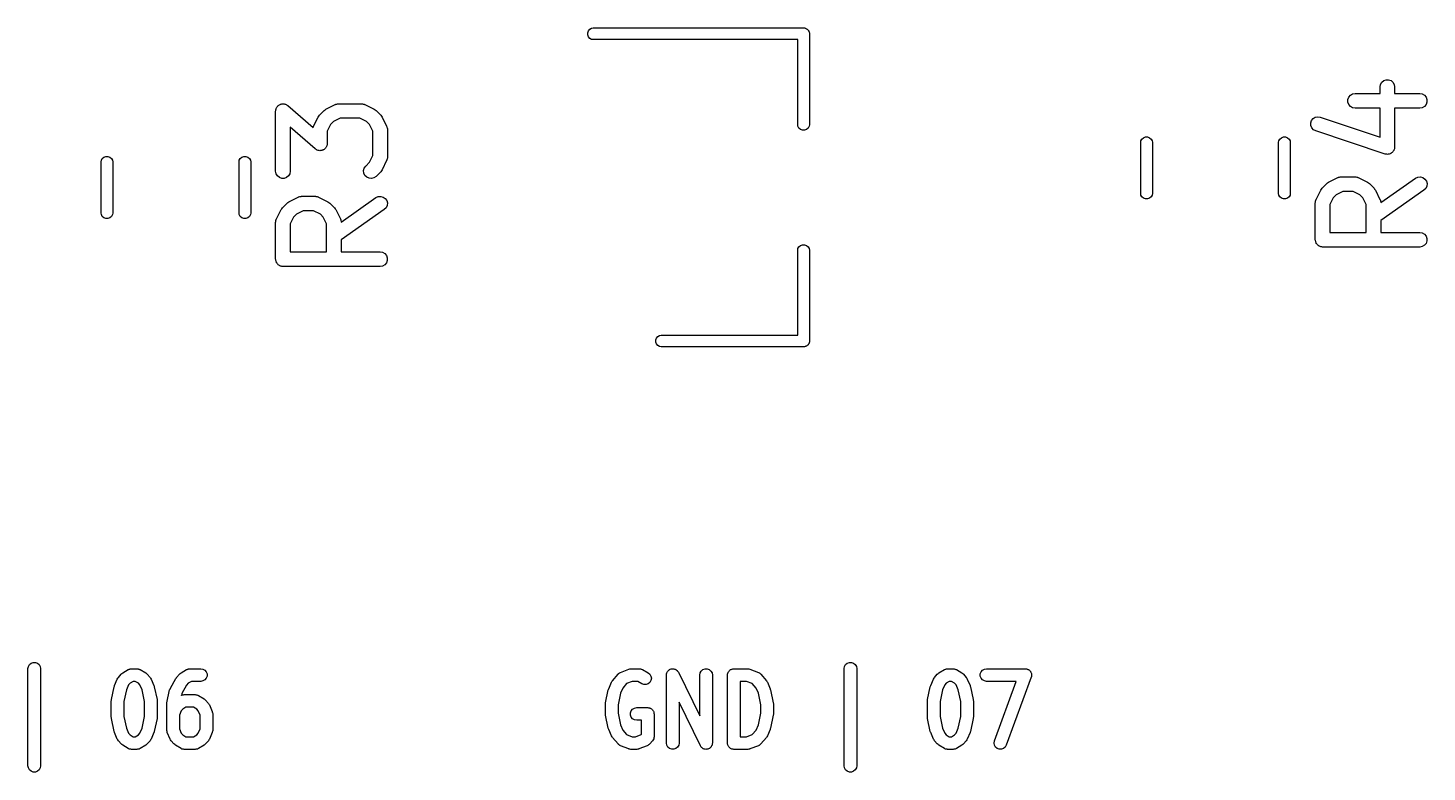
# Model space of a CAD drawing. Extents: x 100.8 to 195, y -113.5 to -35.1.
# Drawn here: x 162.68 to 177.08, y -80.51 to -72.86 of the extents above; entities that cross this region are included whole.
import ezdxf

# ---------------------------------------------------------------- set-up
doc = ezdxf.new("R2010")
doc.units = 0
doc.header["$MEASUREMENT"] = 0
doc.layers.add('BLACK', color=7, linetype='CONTINUOUS')

msp = doc.modelspace()

# ---------------------------------------------------------------- linework, layer by layer
at = {"layer": 'BLACK', "linetype": 'CONTINUOUS'}
for p, q in [((168.44, -72.9094), (168.447, -72.8895)), ((168.44, -72.9306), (168.44, -72.9094)), ((168.447, -72.9505), (168.44, -72.9306)), ((168.447, -72.8895), (168.461, -72.8733)), ((168.461, -72.9667), (168.447, -72.9505)), ((168.461, -72.8733), (168.479, -72.8627)), ((168.479, -72.9773), (168.461, -72.9667)), ((168.479, -72.8627), (168.495, -72.86)), ((168.495, -72.98), (168.479, -72.9773)), ((168.495, -72.86), (170.665, -72.86)), ((170.6, -72.98), (168.495, -72.98)), ((170.6, -73.8552), (170.6, -72.98)), ((170.665, -72.86), (170.671, -72.86)), ((170.665, -72.86), (170.665, -72.86)), ((170.671, -72.86), (170.676, -72.8618)), ((170.676, -72.8618), (170.681, -72.8627)), ((170.681, -72.8627), (170.685, -72.8654)), ((170.685, -72.8654), (170.69, -72.8672)), ((170.69, -72.8672), (170.695, -72.8707)), ((170.695, -72.8707), (170.699, -72.8733)), ((170.699, -72.8733), (170.703, -72.8774)), ((170.703, -72.8774), (170.707, -72.8808)), ((170.707, -72.8808), (170.709, -72.8855)), ((170.709, -72.8855), (170.713, -72.8895)), ((170.713, -72.8895), (170.715, -72.8945)), ((170.715, -72.8945), (170.717, -72.8992)), ((170.717, -72.8992), (170.718, -72.9044)), ((170.718, -72.9044), (170.72, -72.9094)), ((170.72, -72.9094), (170.72, -72.9147)), ((170.72, -72.9147), (170.72, -72.9148)), ((170.72, -72.9148), (170.72, -73.8552)), ((176.599, -73.441), (176.612, -73.4185)), ((176.612, -73.4185), (176.632, -73.4017)), ((176.632, -73.4017), (176.656, -73.3928)), ((176.656, -73.3928), (176.682, -73.3928)), ((176.682, -73.3928), (176.707, -73.4017)), ((176.707, -73.4017), (176.726, -73.4185)), ((176.726, -73.4185), (176.74, -73.441)), ((176.262, -73.5965), (176.271, -73.572)), ((176.271, -73.572), (176.288, -73.5521)), ((176.288, -73.5521), (176.31, -73.539)), ((176.31, -73.539), (176.336, -73.5345)), ((176.336, -73.5345), (176.594, -73.5345)), ((176.594, -73.4667), (176.599, -73.441)), ((176.594, -73.5345), (176.594, -73.4667)), ((176.74, -73.441), (176.744, -73.4667)), ((176.744, -73.4667), (176.744, -73.5345)), ((176.744, -73.5345), (177.002, -73.5345)), ((177.002, -73.5345), (177.028, -73.539)), ((177.028, -73.539), (177.051, -73.5521)), ((177.051, -73.5521), (177.067, -73.572)), ((177.067, -73.572), (177.076, -73.5965)), ((165.227, -73.7143), (165.229, -73.7071)), ((165.227, -74.3333), (165.227, -73.7143)), ((165.229, -73.6997), (165.231, -73.6943)), ((165.229, -73.7071), (165.229, -73.6997)), ((165.231, -73.6943), (165.232, -73.6886)), ((165.232, -73.6886), (165.236, -73.6823)), ((165.236, -73.6823), (165.238, -73.6754)), ((165.238, -73.6754), (165.242, -73.6711)), ((165.242, -73.6711), (165.245, -73.6661)), ((165.245, -73.6661), (165.251, -73.6614)), ((165.251, -73.6614), (165.255, -73.6558)), ((165.255, -73.6558), (165.26, -73.6531)), ((165.26, -73.6531), (165.265, -73.6493)), ((165.265, -73.6493), (165.272, -73.6468)), ((165.272, -73.6468), (165.278, -73.6433)), ((165.278, -73.6433), (165.284, -73.6424)), ((165.284, -73.6424), (165.289, -73.6404)), ((165.289, -73.6404), (165.297, -73.6404)), ((165.297, -73.6404), (165.304, -73.6393)), ((165.304, -73.6393), (165.31, -73.6404)), ((165.31, -73.6404), (165.315, -73.6404)), ((165.315, -73.6404), (165.322, -73.6429)), ((165.322, -73.6429), (165.329, -73.6444)), ((165.329, -73.6444), (165.334, -73.6474)), ((165.334, -73.6474), (165.34, -73.6493)), ((165.34, -73.6493), (165.345, -73.654)), ((165.345, -73.654), (165.352, -73.6578)), ((165.352, -73.6578), (165.612, -73.8853)), ((165.678, -73.7565), (165.726, -73.7089)), ((165.726, -73.7089), (165.735, -73.702)), ((165.735, -73.702), (165.745, -73.6948)), ((165.745, -73.6948), (165.84, -73.6472)), ((165.84, -73.6472), (165.844, -73.646)), ((165.844, -73.646), (165.848, -73.6438)), ((165.848, -73.6438), (165.857, -73.6423)), ((165.857, -73.6423), (165.865, -73.6398)), ((165.865, -73.6398), (165.87, -73.64)), ((165.87, -73.64), (165.874, -73.6393)), ((165.874, -73.6393), (166.112, -73.6393)), ((166.112, -73.6393), (166.116, -73.64)), ((166.116, -73.64), (166.12, -73.6398)), ((166.12, -73.6398), (166.129, -73.6423)), ((166.129, -73.6423), (166.138, -73.6438)), ((166.138, -73.6438), (166.141, -73.646)), ((166.141, -73.646), (166.145, -73.6472)), ((166.145, -73.6472), (166.241, -73.6948)), ((166.241, -73.6948), (166.25, -73.702)), ((166.25, -73.702), (166.26, -73.7089)), ((166.26, -73.7089), (166.308, -73.7565)), ((176.262, -73.6225), (176.262, -73.5965)), ((176.271, -73.647), (176.262, -73.6225)), ((176.288, -73.667), (176.271, -73.647)), ((176.31, -73.68), (176.288, -73.667)), ((176.336, -73.6845), (176.31, -73.68)), ((176.594, -73.6845), (176.336, -73.6845)), ((176.594, -73.9817), (176.594, -73.6845)), ((177.002, -73.6845), (176.744, -73.6845)), ((176.744, -73.6845), (176.744, -74.0857)), ((177.028, -73.68), (177.002, -73.6845)), ((177.051, -73.667), (177.028, -73.68)), ((177.067, -73.647), (177.051, -73.667)), ((177.076, -73.6225), (177.067, -73.647)), ((177.076, -73.5965), (177.076, -73.6225)), ((165.616, -73.8712), (165.664, -73.776)), ((165.664, -73.776), (165.671, -73.7663)), ((165.671, -73.7663), (165.678, -73.7565)), ((165.793, -73.8539), (165.758, -73.9225)), ((165.823, -73.8235), (165.793, -73.8539)), ((165.892, -73.7893), (165.823, -73.8235)), ((166.094, -73.7893), (165.892, -73.7893)), ((166.163, -73.8235), (166.094, -73.7893)), ((166.193, -73.8539), (166.163, -73.8235)), ((166.227, -73.9225), (166.193, -73.8539)), ((166.308, -73.7565), (166.315, -73.7663)), ((166.315, -73.7663), (166.322, -73.776)), ((166.322, -73.776), (166.369, -73.8712)), ((170.603, -73.8708), (170.6, -73.8552)), ((170.72, -73.8552), (170.717, -73.8708)), ((175.881, -73.8366), (175.889, -73.8119)), ((175.881, -73.8627), (175.881, -73.8366)), ((175.891, -73.8869), (175.881, -73.8627)), ((175.889, -73.8119), (175.905, -73.7915)), ((175.905, -73.7915), (175.927, -73.7779)), ((175.927, -73.7779), (175.953, -73.7726)), ((175.953, -73.7726), (175.978, -73.7765)), ((175.978, -73.7765), (176.594, -73.9817)), ((165.634, -74.1041), (165.377, -73.8796)), ((165.377, -73.8796), (165.377, -74.3333)), ((165.612, -73.8853), (165.613, -73.8791)), ((165.613, -73.8791), (165.615, -73.8754)), ((165.615, -73.8754), (165.616, -73.8712)), ((165.758, -73.9225), (165.758, -74.0476)), ((166.227, -74.1728), (166.227, -73.9225)), ((166.369, -73.8712), (166.371, -73.8754)), ((166.371, -73.8754), (166.373, -73.8791)), ((166.373, -73.8791), (166.374, -73.8878)), ((166.374, -73.8878), (166.377, -73.8962)), ((166.377, -73.8962), (166.377, -73.9005)), ((166.377, -73.9005), (166.377, -73.9048)), ((166.377, -73.9048), (166.377, -74.1905)), ((170.613, -73.8892), (170.603, -73.8708)), ((170.63, -73.9028), (170.613, -73.8892)), ((170.649, -73.91), (170.63, -73.9028)), ((170.671, -73.91), (170.649, -73.91)), ((170.69, -73.9028), (170.671, -73.91)), ((170.707, -73.8892), (170.69, -73.9028)), ((170.717, -73.8708), (170.707, -73.8892)), ((174.133, -74.0206), (174.143, -74.0023)), ((174.143, -74.0023), (174.16, -73.9887)), ((174.16, -73.9887), (174.179, -73.9814)), ((174.179, -73.9814), (174.201, -73.9814)), ((174.201, -73.9814), (174.22, -73.9887)), ((174.22, -73.9887), (174.237, -74.0023)), ((174.237, -74.0023), (174.247, -74.0206)), ((175.553, -74.0206), (175.563, -74.0023)), ((175.563, -74.0023), (175.58, -73.9887)), ((175.58, -73.9887), (175.599, -73.9814)), ((175.599, -73.9814), (175.621, -73.9814)), ((175.621, -73.9814), (175.64, -73.9887)), ((175.64, -73.9887), (175.657, -74.0023)), ((175.657, -74.0023), (175.667, -74.0206)), ((175.908, -73.9064), (175.891, -73.8869)), ((175.931, -73.9188), (175.908, -73.9064)), ((176.645, -74.1569), (175.931, -73.9188)), ((165.64, -74.1079), (165.634, -74.1041)), ((165.646, -74.1126), (165.64, -74.1079)), ((165.651, -74.1146), (165.646, -74.1126)), ((165.656, -74.1175), (165.651, -74.1146)), ((165.663, -74.119), (165.656, -74.1175)), ((165.67, -74.1215), (165.663, -74.119)), ((165.676, -74.1215), (165.67, -74.1215)), ((165.682, -74.1226), (165.676, -74.1215)), ((165.689, -74.1215), (165.682, -74.1226)), ((165.696, -74.1215), (165.689, -74.1215)), ((165.702, -74.1195), (165.696, -74.1215)), ((165.708, -74.1186), (165.702, -74.1195)), ((165.714, -74.1151), (165.708, -74.1186)), ((165.721, -74.1126), (165.714, -74.1151)), ((165.725, -74.1088), (165.721, -74.1126)), ((165.73, -74.1061), (165.725, -74.1088)), ((165.735, -74.1005), (165.73, -74.1061)), ((165.741, -74.0958), (165.735, -74.1005)), ((165.744, -74.0908), (165.741, -74.0958)), ((165.747, -74.0865), (165.744, -74.0908)), ((165.75, -74.0796), (165.747, -74.0865)), ((165.754, -74.0733), (165.75, -74.0796)), ((165.755, -74.0676), (165.754, -74.0733)), ((165.757, -74.0622), (165.755, -74.0676)), ((165.758, -74.0476), (165.757, -74.0548)), ((165.757, -74.0548), (165.757, -74.0622)), ((174.13, -74.0362), (174.133, -74.0206)), ((174.13, -74.5638), (174.13, -74.0362)), ((174.247, -74.0206), (174.25, -74.0362)), ((174.25, -74.0362), (174.25, -74.5638)), ((175.55, -74.0362), (175.553, -74.0206)), ((175.55, -74.5638), (175.55, -74.0362)), ((175.667, -74.0206), (175.67, -74.0362)), ((175.67, -74.0362), (175.67, -74.5638)), ((176.701, -74.1526), (176.697, -74.1555)), ((176.707, -74.1507), (176.701, -74.1526)), ((176.712, -74.1458), (176.707, -74.1507)), ((176.719, -74.1418), (176.712, -74.1458)), ((176.722, -74.1375), (176.719, -74.1418)), ((176.726, -74.1339), (176.722, -74.1375)), ((176.73, -74.1274), (176.726, -74.1339)), ((176.735, -74.1214), (176.73, -74.1274)), ((176.737, -74.1162), (176.735, -74.1214)), ((176.74, -74.1114), (176.737, -74.1162)), ((176.741, -74.1039), (176.74, -74.1114)), ((176.743, -74.0967), (176.741, -74.1039)), ((176.744, -74.0857), (176.743, -74.0912)), ((176.743, -74.0912), (176.743, -74.0967)), ((163.43, -74.2362), (163.433, -74.2206)), ((163.43, -74.7638), (163.43, -74.2362)), ((163.433, -74.2206), (163.443, -74.2023)), ((163.443, -74.2023), (163.46, -74.1887)), ((163.46, -74.1887), (163.479, -74.1814)), ((163.479, -74.1814), (163.501, -74.1814)), ((163.501, -74.1814), (163.52, -74.1887)), ((163.52, -74.1887), (163.537, -74.2023)), ((163.537, -74.2023), (163.547, -74.2206)), ((163.547, -74.2206), (163.55, -74.2362)), ((163.55, -74.2362), (163.55, -74.7638)), ((164.85, -74.2362), (164.853, -74.2206)), ((164.85, -74.7638), (164.85, -74.2362)), ((164.853, -74.2206), (164.863, -74.2023)), ((164.863, -74.2023), (164.88, -74.1887)), ((164.88, -74.1887), (164.899, -74.1814)), ((164.899, -74.1814), (164.921, -74.1814)), ((164.921, -74.1814), (164.94, -74.1887)), ((164.94, -74.1887), (164.957, -74.2023)), ((164.957, -74.2023), (164.967, -74.2206)), ((164.967, -74.2206), (164.97, -74.2362)), ((164.97, -74.2362), (164.97, -74.7638)), ((166.139, -74.3016), (166.154, -74.2803)), ((166.154, -74.2803), (166.193, -74.2413)), ((166.193, -74.2413), (166.227, -74.1728)), ((166.369, -74.224), (166.322, -74.3193)), ((166.371, -74.2199), (166.369, -74.224)), ((166.373, -74.2161), (166.371, -74.2199)), ((166.374, -74.2075), (166.373, -74.2161)), ((166.377, -74.1991), (166.374, -74.2075)), ((166.377, -74.1905), (166.377, -74.1947)), ((166.377, -74.1947), (166.377, -74.1991)), ((176.651, -74.1577), (176.645, -74.1569)), ((176.656, -74.1596), (176.651, -74.1577)), ((176.664, -74.1596), (176.656, -74.1596)), ((176.671, -74.1607), (176.664, -74.1596)), ((176.677, -74.1596), (176.671, -74.1607)), ((176.682, -74.1596), (176.677, -74.1596)), ((176.689, -74.157), (176.682, -74.1596)), ((176.697, -74.1555), (176.689, -74.157)), ((165.232, -74.359), (165.227, -74.3333)), ((165.245, -74.3815), (165.232, -74.359)), ((165.265, -74.3983), (165.245, -74.3815)), ((165.289, -74.4072), (165.265, -74.3983)), ((165.315, -74.4072), (165.289, -74.4072)), ((165.34, -74.3983), (165.315, -74.4072)), ((165.36, -74.3815), (165.34, -74.3983)), ((165.373, -74.359), (165.36, -74.3815)), ((165.377, -74.3333), (165.373, -74.359)), ((166.132, -74.3268), (166.139, -74.3016)), ((166.135, -74.3527), (166.132, -74.3268)), ((166.146, -74.3764), (166.135, -74.3527)), ((166.164, -74.3948), (166.146, -74.3764)), ((166.188, -74.4058), (166.164, -74.3948)), ((166.214, -74.408), (166.188, -74.4058)), ((166.239, -74.4013), (166.214, -74.408)), ((166.26, -74.3864), (166.239, -74.4013)), ((166.308, -74.3387), (166.26, -74.3864)), ((166.315, -74.3289), (166.308, -74.3387)), ((166.322, -74.3193), (166.315, -74.3289)), ((176.064, -74.4472), (176.159, -74.3996)), ((176.159, -74.3996), (176.163, -74.3984)), ((176.163, -74.3984), (176.167, -74.3962)), ((176.167, -74.3962), (176.176, -74.3947)), ((176.176, -74.3947), (176.184, -74.3922)), ((176.184, -74.3922), (176.189, -74.3924)), ((176.189, -74.3924), (176.193, -74.3917)), ((176.193, -74.3917), (176.336, -74.3917)), ((176.336, -74.3917), (176.34, -74.3924)), ((176.34, -74.3924), (176.344, -74.3922)), ((176.344, -74.3922), (176.353, -74.3947)), ((176.353, -74.3947), (176.361, -74.3962)), ((176.361, -74.3962), (176.365, -74.3984)), ((176.365, -74.3984), (176.369, -74.3996)), ((176.369, -74.3996), (176.464, -74.4472)), ((176.601, -74.6561), (176.959, -74.4052)), ((176.959, -74.4052), (176.983, -74.3942)), ((176.983, -74.3942), (177.009, -74.392)), ((177.009, -74.392), (177.034, -74.3987)), ((177.034, -74.3987), (177.055, -74.4136)), ((177.055, -74.4136), (177.07, -74.435)), ((177.07, -74.435), (177.077, -74.4601)), ((174.133, -74.5794), (174.13, -74.5638)), ((174.143, -74.5977), (174.133, -74.5794)), ((174.247, -74.5794), (174.237, -74.5977)), ((174.25, -74.5638), (174.247, -74.5794)), ((175.553, -74.5794), (175.55, -74.5638)), ((175.563, -74.5977), (175.553, -74.5794)), ((175.667, -74.5794), (175.657, -74.5977)), ((175.67, -74.5638), (175.667, -74.5794)), ((175.935, -74.6236), (175.983, -74.5284)), ((175.983, -74.5284), (175.99, -74.5187)), ((175.99, -74.5187), (175.997, -74.5089)), ((175.997, -74.5089), (176.045, -74.4613)), ((176.045, -74.4613), (176.054, -74.4544)), ((176.054, -74.4544), (176.064, -74.4472)), ((176.142, -74.5759), (176.112, -74.6063)), ((176.211, -74.5417), (176.142, -74.5759)), ((176.318, -74.5417), (176.211, -74.5417)), ((176.387, -74.5759), (176.318, -74.5417)), ((176.417, -74.6063), (176.387, -74.5759)), ((176.464, -74.4472), (176.474, -74.4544)), ((176.474, -74.4544), (176.484, -74.4613)), ((176.484, -74.4613), (176.532, -74.5089)), ((176.532, -74.5089), (176.538, -74.5187)), ((176.538, -74.5187), (176.546, -74.5284)), ((176.546, -74.5284), (176.593, -74.6236)), ((177.045, -74.5281), (176.601, -74.839)), ((177.064, -74.5097), (177.045, -74.5281)), ((177.075, -74.4861), (177.064, -74.5097)), ((177.077, -74.4601), (177.075, -74.4861)), ((165.235, -74.8236), (165.283, -74.7284)), ((165.283, -74.7284), (165.29, -74.7187)), ((165.29, -74.7187), (165.297, -74.7089)), ((165.297, -74.7089), (165.345, -74.6613)), ((165.345, -74.6613), (165.354, -74.6544)), ((165.354, -74.6544), (165.364, -74.6472)), ((165.364, -74.6472), (165.459, -74.5996)), ((165.459, -74.5996), (165.463, -74.5984)), ((165.463, -74.5984), (165.467, -74.5962)), ((165.467, -74.5962), (165.476, -74.5947)), ((165.476, -74.5947), (165.484, -74.5922)), ((165.484, -74.5922), (165.489, -74.5924)), ((165.489, -74.5924), (165.493, -74.5917)), ((165.493, -74.5917), (165.636, -74.5917)), ((165.636, -74.5917), (165.64, -74.5924)), ((165.64, -74.5924), (165.644, -74.5922)), ((165.644, -74.5922), (165.653, -74.5947)), ((165.653, -74.5947), (165.661, -74.5962)), ((165.661, -74.5962), (165.665, -74.5984)), ((165.665, -74.5984), (165.669, -74.5996)), ((165.669, -74.5996), (165.764, -74.6472)), ((165.764, -74.6472), (165.774, -74.6544)), ((165.774, -74.6544), (165.784, -74.6613)), ((165.784, -74.6613), (165.832, -74.7089)), ((165.832, -74.7089), (165.838, -74.7187)), ((165.838, -74.7187), (165.846, -74.7284)), ((165.846, -74.7284), (165.893, -74.8236)), ((165.901, -74.8561), (166.259, -74.6052)), ((166.345, -74.7281), (165.901, -75.039)), ((166.259, -74.6052), (166.283, -74.5942)), ((166.283, -74.5942), (166.309, -74.592)), ((166.309, -74.592), (166.334, -74.5987)), ((166.334, -74.5987), (166.355, -74.6136)), ((166.364, -74.7097), (166.345, -74.7281)), ((166.355, -74.6136), (166.37, -74.635)), ((166.375, -74.6861), (166.364, -74.7097)), ((166.37, -74.635), (166.377, -74.6601)), ((166.377, -74.6601), (166.375, -74.6861)), ((174.16, -74.6113), (174.143, -74.5977)), ((174.179, -74.6186), (174.16, -74.6113)), ((174.201, -74.6186), (174.179, -74.6186)), ((174.22, -74.6113), (174.201, -74.6186)), ((174.237, -74.5977), (174.22, -74.6113)), ((175.58, -74.6113), (175.563, -74.5977)), ((175.599, -74.6186), (175.58, -74.6113)), ((175.621, -74.6186), (175.599, -74.6186)), ((175.64, -74.6113), (175.621, -74.6186)), ((175.657, -74.5977), (175.64, -74.6113)), ((175.927, -74.6571), (175.928, -74.6529)), ((175.927, -75.0381), (175.927, -74.6571)), ((175.928, -74.6486), (175.93, -74.6401)), ((175.928, -74.6529), (175.928, -74.6486)), ((175.93, -74.6401), (175.932, -74.6315)), ((175.932, -74.6315), (175.934, -74.6277)), ((175.934, -74.6277), (175.935, -74.6236)), ((176.112, -74.6063), (176.077, -74.6748)), ((176.077, -74.6748), (176.077, -74.9631)), ((176.451, -74.6748), (176.417, -74.6063)), ((176.451, -74.9631), (176.451, -74.6748)), ((176.593, -74.6236), (176.595, -74.6277)), ((176.595, -74.6277), (176.597, -74.6315)), ((176.597, -74.6315), (176.598, -74.6401)), ((176.598, -74.6401), (176.601, -74.6486)), ((176.601, -74.6486), (176.6, -74.6529)), ((176.6, -74.6529), (176.601, -74.6561)), ((163.433, -74.7794), (163.43, -74.7638)), ((163.443, -74.7977), (163.433, -74.7794)), ((163.46, -74.8113), (163.443, -74.7977)), ((163.479, -74.8186), (163.46, -74.8113)), ((163.501, -74.8186), (163.479, -74.8186)), ((163.52, -74.8113), (163.501, -74.8186)), ((163.537, -74.7977), (163.52, -74.8113)), ((163.547, -74.7794), (163.537, -74.7977)), ((163.55, -74.7638), (163.547, -74.7794)), ((164.853, -74.7794), (164.85, -74.7638)), ((164.863, -74.7977), (164.853, -74.7794)), ((164.88, -74.8113), (164.863, -74.7977)), ((164.899, -74.8186), (164.88, -74.8113)), ((164.921, -74.8186), (164.899, -74.8186)), ((164.94, -74.8113), (164.921, -74.8186)), ((164.957, -74.7977), (164.94, -74.8113)), ((164.967, -74.7794), (164.957, -74.7977)), ((164.97, -74.7638), (164.967, -74.7794)), ((165.227, -74.8571), (165.228, -74.8529)), ((165.227, -75.2381), (165.227, -74.8571)), ((165.228, -74.8486), (165.23, -74.8401)), ((165.228, -74.8529), (165.228, -74.8486)), ((165.23, -74.8401), (165.232, -74.8315)), ((165.232, -74.8315), (165.234, -74.8277)), ((165.234, -74.8277), (165.235, -74.8236)), ((165.412, -74.8063), (165.377, -74.8748)), ((165.377, -74.8748), (165.377, -75.1631)), ((165.442, -74.7759), (165.412, -74.8063)), ((165.511, -74.7417), (165.442, -74.7759)), ((165.618, -74.7417), (165.511, -74.7417)), ((165.687, -74.7759), (165.618, -74.7417)), ((165.717, -74.8063), (165.687, -74.7759)), ((165.751, -74.8748), (165.717, -74.8063)), ((165.751, -75.1631), (165.751, -74.8748)), ((165.893, -74.8236), (165.895, -74.8277)), ((165.895, -74.8277), (165.897, -74.8315)), ((165.897, -74.8315), (165.898, -74.8401)), ((165.898, -74.8401), (165.901, -74.8486)), ((165.901, -74.8486), (165.9, -74.8529)), ((165.9, -74.8529), (165.901, -74.8561)), ((176.601, -74.839), (176.601, -74.9631)), ((176.077, -74.9631), (176.451, -74.9631)), ((176.601, -74.9631), (177.002, -74.9631)), ((177.002, -74.9631), (177.028, -74.9676)), ((177.028, -74.9676), (177.051, -74.9806)), ((177.051, -74.9806), (177.067, -75.0006)), ((177.067, -75.0006), (177.076, -75.0251)), ((165.901, -75.039), (165.901, -75.1631)), ((170.6, -75.1448), (170.603, -75.1292)), ((170.6, -76.02), (170.6, -75.1448)), ((170.603, -75.1292), (170.613, -75.1108)), ((170.613, -75.1108), (170.63, -75.0972)), ((170.63, -75.0972), (170.649, -75.09)), ((170.649, -75.09), (170.671, -75.09)), ((170.671, -75.09), (170.69, -75.0972)), ((170.69, -75.0972), (170.707, -75.1108)), ((170.707, -75.1108), (170.717, -75.1292)), ((170.717, -75.1292), (170.72, -75.1448)), ((170.72, -75.1448), (170.72, -76.0852)), ((175.929, -75.0446), (175.927, -75.0381)), ((175.929, -75.0511), (175.929, -75.0446)), ((175.931, -75.0573), (175.929, -75.0511)), ((175.932, -75.0637), (175.931, -75.0573)), ((175.935, -75.0694), (175.932, -75.0637)), ((175.937, -75.0756), (175.935, -75.0694)), ((175.942, -75.0806), (175.937, -75.0756)), ((175.945, -75.0863), (175.942, -75.0806)), ((175.95, -75.0905), (175.945, -75.0863)), ((175.954, -75.0955), (175.95, -75.0905)), ((175.96, -75.0988), (175.954, -75.0955)), ((175.965, -75.103), (175.96, -75.0988)), ((175.971, -75.1053), (175.965, -75.103)), ((175.977, -75.1086), (175.971, -75.1053)), ((175.983, -75.1097), (175.977, -75.1086)), ((175.989, -75.112), (175.983, -75.1097)), ((175.996, -75.112), (175.989, -75.112)), ((176.002, -75.1131), (175.996, -75.112)), ((177.002, -75.1131), (176.002, -75.1131)), ((177.028, -75.1086), (177.002, -75.1131)), ((177.051, -75.0955), (177.028, -75.1086)), ((177.067, -75.0756), (177.051, -75.0955)), ((177.076, -75.0511), (177.067, -75.0756)), ((177.076, -75.0251), (177.076, -75.0511)), ((165.229, -75.2446), (165.227, -75.2381)), ((165.229, -75.2511), (165.229, -75.2446)), ((165.231, -75.2573), (165.229, -75.2511)), ((165.232, -75.2637), (165.231, -75.2573)), ((165.235, -75.2694), (165.232, -75.2637)), ((165.237, -75.2756), (165.235, -75.2694)), ((165.242, -75.2806), (165.237, -75.2756)), ((165.245, -75.2863), (165.242, -75.2806)), ((165.25, -75.2905), (165.245, -75.2863)), ((165.254, -75.2955), (165.25, -75.2905)), ((165.26, -75.2988), (165.254, -75.2955)), ((165.265, -75.303), (165.26, -75.2988)), ((165.271, -75.3053), (165.265, -75.303)), ((165.277, -75.3086), (165.271, -75.3053)), ((165.377, -75.1631), (165.751, -75.1631)), ((165.901, -75.1631), (166.302, -75.1631)), ((166.302, -75.1631), (166.328, -75.1676)), ((166.328, -75.1676), (166.351, -75.1806)), ((166.351, -75.2955), (166.328, -75.3086)), ((166.351, -75.1806), (166.367, -75.2006)), ((166.367, -75.2756), (166.351, -75.2955)), ((166.367, -75.2006), (166.376, -75.2251)), ((166.376, -75.2511), (166.367, -75.2756)), ((166.376, -75.2251), (166.376, -75.2511)), ((165.283, -75.3097), (165.277, -75.3086)), ((165.289, -75.312), (165.283, -75.3097)), ((165.296, -75.312), (165.289, -75.312)), ((165.302, -75.3131), (165.296, -75.312)), ((166.302, -75.3131), (165.302, -75.3131)), ((166.328, -75.3086), (166.302, -75.3131)), ((169.161, -76.0333), (169.179, -76.0227)), ((169.179, -76.0227), (169.195, -76.02)), ((169.195, -76.02), (170.6, -76.02)), ((169.14, -76.0694), (169.147, -76.0495)), ((169.14, -76.0906), (169.14, -76.0694)), ((169.147, -76.1105), (169.14, -76.0906)), ((169.147, -76.0495), (169.161, -76.0333)), ((169.161, -76.1267), (169.147, -76.1105)), ((169.179, -76.1373), (169.161, -76.1267)), ((169.195, -76.14), (169.179, -76.1373)), ((170.665, -76.14), (169.195, -76.14)), ((170.671, -76.14), (170.665, -76.14)), ((170.665, -76.14), (170.665, -76.14)), ((170.676, -76.1382), (170.671, -76.14)), ((170.681, -76.1373), (170.676, -76.1382)), ((170.685, -76.1346), (170.681, -76.1373)), ((170.69, -76.1328), (170.685, -76.1346)), ((170.695, -76.1293), (170.69, -76.1328)), ((170.699, -76.1267), (170.695, -76.1293)), ((170.703, -76.1226), (170.699, -76.1267)), ((170.707, -76.1192), (170.703, -76.1226)), ((170.709, -76.1145), (170.707, -76.1192)), ((170.713, -76.1105), (170.709, -76.1145)), ((170.715, -76.1055), (170.713, -76.1105)), ((170.717, -76.1008), (170.715, -76.1055)), ((170.718, -76.0956), (170.717, -76.1008)), ((170.72, -76.0906), (170.718, -76.0956)), ((170.72, -76.0852), (170.72, -76.0853)), ((170.72, -76.0853), (170.72, -76.0906)), ((162.678, -79.45), (162.682, -79.4278)), ((162.678, -80.45), (162.678, -79.45)), ((162.682, -79.4278), (162.693, -79.4082)), ((162.693, -79.4082), (162.71, -79.3937)), ((162.71, -79.3937), (162.732, -79.386)), ((162.732, -79.386), (162.754, -79.386)), ((162.754, -79.386), (162.775, -79.3937)), ((162.775, -79.3937), (162.793, -79.4082)), ((162.793, -79.4082), (162.804, -79.4278)), ((162.804, -79.4278), (162.808, -79.45)), ((162.808, -79.45), (162.808, -80.45)), ((163.653, -79.4939), (163.71, -79.4605)), ((163.71, -79.4605), (163.716, -79.4585)), ((163.716, -79.4585), (163.721, -79.4556)), ((163.721, -79.4556), (163.726, -79.4546)), ((163.726, -79.4546), (163.731, -79.4527)), ((163.731, -79.4527), (163.737, -79.4527)), ((163.737, -79.4527), (163.743, -79.4517)), ((163.743, -79.4517), (163.8, -79.4517)), ((163.8, -79.4517), (163.806, -79.4527)), ((163.806, -79.4527), (163.812, -79.4527)), ((163.812, -79.4527), (163.817, -79.4546)), ((163.817, -79.4546), (163.822, -79.4556)), ((163.822, -79.4556), (163.827, -79.4585)), ((163.827, -79.4585), (163.833, -79.4605)), ((163.833, -79.4605), (163.89, -79.4939)), ((164.253, -79.4939), (164.31, -79.4605)), ((164.31, -79.4605), (164.316, -79.4585)), ((164.316, -79.4585), (164.321, -79.4556)), ((164.321, -79.4556), (164.326, -79.4546)), ((164.326, -79.4546), (164.331, -79.4527)), ((164.331, -79.4527), (164.337, -79.4527)), ((164.337, -79.4527), (164.343, -79.4517)), ((164.343, -79.4517), (164.457, -79.4517)), ((164.457, -79.4517), (164.479, -79.4556)), ((164.479, -79.4556), (164.499, -79.4669)), ((164.499, -79.4669), (164.513, -79.4842)), ((168.776, -79.4894), (168.862, -79.4561)), ((168.862, -79.4561), (168.863, -79.4559)), ((168.863, -79.4556), (168.874, -79.4537)), ((168.863, -79.4559), (168.863, -79.4556)), ((168.874, -79.4537), (168.884, -79.4517)), ((168.884, -79.4517), (168.885, -79.4518)), ((168.885, -79.4518), (168.886, -79.4517)), ((168.886, -79.4517), (168.971, -79.4517)), ((168.971, -79.4517), (168.977, -79.4527)), ((168.977, -79.4527), (168.983, -79.4527)), ((168.983, -79.4527), (168.988, -79.4546)), ((168.988, -79.4546), (168.994, -79.4556)), ((168.994, -79.4556), (168.999, -79.4585)), ((168.999, -79.4585), (169.004, -79.4605)), ((169.004, -79.4605), (169.061, -79.4939)), ((169.257, -79.4876), (169.26, -79.4804)), ((169.26, -79.4804), (169.263, -79.4779)), ((169.263, -79.4779), (169.264, -79.4749)), ((169.264, -79.4749), (169.271, -79.4698)), ((169.271, -79.4698), (169.276, -79.4641)), ((169.276, -79.4641), (169.279, -79.4626)), ((169.279, -79.4626), (169.282, -79.4604)), ((169.282, -79.4604), (169.289, -79.4577)), ((169.289, -79.4577), (169.296, -79.4542)), ((169.296, -79.4542), (169.3, -79.4538)), ((169.3, -79.4538), (169.303, -79.4527)), ((169.303, -79.4527), (169.311, -79.4527)), ((169.311, -79.4527), (169.319, -79.4518)), ((169.319, -79.4518), (169.322, -79.4527)), ((169.322, -79.4527), (169.326, -79.4527)), ((169.326, -79.4527), (169.333, -79.4553)), ((169.333, -79.4553), (169.341, -79.4572)), ((169.341, -79.4572), (169.344, -79.4592)), ((169.344, -79.4592), (169.347, -79.4604)), ((169.347, -79.4604), (169.353, -79.4654)), ((169.353, -79.4654), (169.359, -79.4698)), ((169.359, -79.4698), (169.361, -79.4726)), ((169.361, -79.4726), (169.364, -79.4749)), ((169.364, -79.4749), (169.368, -79.4817)), ((169.368, -79.4817), (169.373, -79.4881)), ((169.596, -79.4944), (169.607, -79.4749)), ((169.607, -79.4749), (169.625, -79.4604)), ((169.625, -79.4604), (169.646, -79.4527)), ((169.646, -79.4527), (169.668, -79.4527)), ((169.668, -79.4527), (169.69, -79.4604)), ((169.69, -79.4604), (169.707, -79.4749)), ((169.707, -79.4749), (169.718, -79.4944)), ((169.887, -79.4842), (169.89, -79.4798)), ((169.89, -79.4798), (169.893, -79.4749)), ((169.893, -79.4749), (169.897, -79.4712)), ((169.897, -79.4712), (169.901, -79.4669)), ((169.901, -79.4669), (169.906, -79.464)), ((169.906, -79.464), (169.91, -79.4604)), ((169.91, -79.4604), (169.916, -79.4584)), ((169.916, -79.4584), (169.921, -79.4556)), ((169.921, -79.4556), (169.926, -79.4546)), ((169.926, -79.4546), (169.932, -79.4527)), ((169.932, -79.4527), (169.937, -79.4527)), ((169.937, -79.4527), (169.943, -79.4517)), ((169.943, -79.4517), (170.086, -79.4517)), ((170.086, -79.4518), (170.087, -79.4517)), ((170.086, -79.4517), (170.086, -79.4518)), ((170.087, -79.4517), (170.098, -79.4537)), ((170.098, -79.4537), (170.108, -79.4556)), ((170.108, -79.4556), (170.109, -79.4559)), ((170.109, -79.4559), (170.109, -79.4561)), ((170.109, -79.4561), (170.195, -79.4894)), ((171.078, -79.45), (171.082, -79.4278)), ((171.078, -80.45), (171.078, -79.45)), ((171.082, -79.4278), (171.093, -79.4082)), ((171.093, -79.4082), (171.11, -79.3937)), ((171.11, -79.3937), (171.132, -79.386)), ((171.132, -79.386), (171.154, -79.386)), ((171.154, -79.386), (171.175, -79.3937)), ((171.175, -79.3937), (171.193, -79.4082)), ((171.193, -79.4082), (171.204, -79.4278)), ((171.204, -79.4278), (171.208, -79.45)), ((171.208, -79.45), (171.208, -80.45)), ((172.053, -79.4939), (172.11, -79.4605)), ((172.11, -79.4605), (172.116, -79.4585)), ((172.116, -79.4585), (172.121, -79.4556)), ((172.121, -79.4556), (172.126, -79.4546)), ((172.126, -79.4546), (172.131, -79.4527)), ((172.131, -79.4527), (172.137, -79.4527)), ((172.137, -79.4527), (172.143, -79.4517)), ((172.143, -79.4517), (172.2, -79.4517)), ((172.2, -79.4517), (172.206, -79.4527)), ((172.206, -79.4527), (172.212, -79.4527)), ((172.212, -79.4527), (172.217, -79.4546)), ((172.217, -79.4546), (172.222, -79.4556)), ((172.222, -79.4556), (172.227, -79.4585)), ((172.227, -79.4585), (172.233, -79.4605)), ((172.233, -79.4605), (172.29, -79.4939)), ((172.487, -79.4842), (172.501, -79.4669)), ((172.501, -79.4669), (172.521, -79.4556)), ((172.521, -79.4556), (172.543, -79.4517)), ((172.543, -79.4517), (172.943, -79.4517)), ((172.943, -79.4517), (172.949, -79.4527)), ((172.949, -79.4527), (172.954, -79.4527)), ((172.954, -79.4527), (172.96, -79.4546)), ((172.96, -79.4546), (172.965, -79.4556)), ((172.965, -79.4556), (172.97, -79.4585)), ((172.97, -79.4585), (172.976, -79.4605)), ((172.976, -79.4605), (172.98, -79.4641)), ((172.98, -79.4641), (172.985, -79.4669)), ((172.985, -79.4669), (172.988, -79.4713)), ((172.988, -79.4713), (172.993, -79.475)), ((172.993, -79.475), (172.996, -79.4799)), ((172.996, -79.4799), (172.999, -79.4842)), ((163.567, -79.6305), (163.569, -79.6244)), ((163.569, -79.6244), (163.597, -79.5577)), ((163.597, -79.5577), (163.603, -79.5495)), ((163.603, -79.5495), (163.608, -79.541)), ((163.608, -79.541), (163.636, -79.5077)), ((163.636, -79.5077), (163.645, -79.5008)), ((163.645, -79.5008), (163.653, -79.4939)), ((163.713, -79.6181), (163.691, -79.6698)), ((163.728, -79.6006), (163.713, -79.6181)), ((163.76, -79.5817), (163.728, -79.6006)), ((163.782, -79.5817), (163.76, -79.5817)), ((163.815, -79.6006), (163.782, -79.5817)), ((163.83, -79.6181), (163.815, -79.6006)), ((163.852, -79.6698), (163.83, -79.6181)), ((163.89, -79.4939), (163.898, -79.5008)), ((163.898, -79.5008), (163.906, -79.5077)), ((163.906, -79.5077), (163.935, -79.541)), ((163.935, -79.541), (163.94, -79.5495)), ((163.94, -79.5495), (163.945, -79.5577)), ((163.945, -79.5577), (163.974, -79.6244)), ((163.974, -79.6244), (163.975, -79.6305)), ((164.144, -79.6511), (164.201, -79.5511)), ((164.201, -79.5511), (164.205, -79.5463)), ((164.205, -79.5463), (164.208, -79.541)), ((164.208, -79.541), (164.236, -79.5077)), ((164.236, -79.5077), (164.245, -79.5008)), ((164.245, -79.5008), (164.253, -79.4939)), ((164.311, -79.6209), (164.261, -79.7068)), ((164.328, -79.6006), (164.311, -79.6209)), ((164.36, -79.5817), (164.328, -79.6006)), ((164.457, -79.5817), (164.36, -79.5817)), ((164.479, -79.5777), (164.457, -79.5817)), ((164.499, -79.5665), (164.479, -79.5777)), ((164.513, -79.5492), (164.499, -79.5665)), ((164.513, -79.4842), (164.521, -79.5054)), ((164.521, -79.528), (164.513, -79.5492)), ((164.521, -79.5054), (164.521, -79.528)), ((168.655, -79.6577), (168.683, -79.5911)), ((168.683, -79.5911), (168.688, -79.5828)), ((168.688, -79.5828), (168.694, -79.5744)), ((168.694, -79.5744), (168.751, -79.5077)), ((168.751, -79.5077), (168.754, -79.5048)), ((168.754, -79.5048), (168.757, -79.5011)), ((168.757, -79.5011), (168.763, -79.4976)), ((168.763, -79.4976), (168.768, -79.4934)), ((168.768, -79.4934), (168.772, -79.4918)), ((168.772, -79.4918), (168.776, -79.4894)), ((168.839, -79.6047), (168.799, -79.6514)), ((168.898, -79.5817), (168.839, -79.6047)), ((168.954, -79.5817), (168.898, -79.5817)), ((168.996, -79.6061), (168.954, -79.5817)), ((169.017, -79.614), (168.996, -79.6061)), ((169.04, -79.6141), (169.017, -79.614)), ((169.061, -79.6064), (169.04, -79.6141)), ((169.061, -79.4939), (169.079, -79.5084)), ((169.078, -79.592), (169.061, -79.6064)), ((169.09, -79.5725), (169.078, -79.592)), ((169.079, -79.5084), (169.09, -79.528)), ((169.09, -79.528), (169.094, -79.5503)), ((169.094, -79.5503), (169.09, -79.5725)), ((169.249, -79.5167), (169.251, -79.5089)), ((169.249, -80.2167), (169.249, -79.5167)), ((169.251, -79.501), (169.253, -79.4979)), ((169.251, -79.5089), (169.251, -79.501)), ((169.253, -79.4944), (169.257, -79.4876)), ((169.253, -79.4979), (169.253, -79.4944)), ((169.373, -79.4881), (169.592, -79.9362)), ((169.592, -79.5167), (169.596, -79.4944)), ((169.592, -79.9362), (169.592, -79.5167)), ((169.718, -79.4944), (169.722, -79.5167)), ((169.722, -79.5167), (169.722, -80.2167)), ((169.878, -79.5167), (169.879, -79.5111)), ((169.878, -80.2167), (169.878, -79.5167)), ((169.879, -79.5054), (169.881, -79.5)), ((169.879, -79.5111), (169.879, -79.5054)), ((169.881, -79.5), (169.882, -79.4944)), ((169.882, -79.4944), (169.885, -79.4895)), ((169.885, -79.4895), (169.887, -79.4842)), ((170.008, -79.5817), (170.008, -80.1517)), ((170.074, -79.5817), (170.008, -79.5817)), ((170.133, -79.6047), (170.074, -79.5817)), ((170.173, -79.6514), (170.133, -79.6047)), ((170.195, -79.4894), (170.199, -79.4918)), ((170.199, -79.4918), (170.203, -79.4934)), ((170.203, -79.4934), (170.209, -79.4976)), ((170.209, -79.4976), (170.214, -79.5011)), ((170.214, -79.5011), (170.217, -79.5048)), ((170.217, -79.5048), (170.221, -79.5077)), ((170.221, -79.5077), (170.278, -79.5744)), ((170.278, -79.5744), (170.283, -79.5828)), ((170.283, -79.5828), (170.288, -79.5911)), ((170.288, -79.5911), (170.317, -79.6577)), ((171.967, -79.6305), (171.969, -79.6244)), ((171.969, -79.6244), (171.997, -79.5577)), ((171.997, -79.5577), (172.003, -79.5495)), ((172.003, -79.5495), (172.008, -79.541)), ((172.008, -79.541), (172.036, -79.5077)), ((172.036, -79.5077), (172.045, -79.5008)), ((172.045, -79.5008), (172.053, -79.4939)), ((172.113, -79.6181), (172.091, -79.6698)), ((172.128, -79.6006), (172.113, -79.6181)), ((172.16, -79.5817), (172.128, -79.6006)), ((172.182, -79.5817), (172.16, -79.5817)), ((172.215, -79.6006), (172.182, -79.5817)), ((172.23, -79.6181), (172.215, -79.6006)), ((172.252, -79.6698), (172.23, -79.6181)), ((172.29, -79.4939), (172.298, -79.5008)), ((172.298, -79.5008), (172.306, -79.5077)), ((172.306, -79.5077), (172.335, -79.541)), ((172.335, -79.541), (172.34, -79.5495)), ((172.34, -79.5495), (172.345, -79.5577)), ((172.345, -79.5577), (172.374, -79.6244)), ((172.374, -79.6244), (172.375, -79.6305)), ((172.479, -79.5054), (172.487, -79.4842)), ((172.479, -79.528), (172.479, -79.5054)), ((172.487, -79.5492), (172.479, -79.528)), ((172.501, -79.5665), (172.487, -79.5492)), ((172.521, -79.5777), (172.501, -79.5665)), ((172.543, -79.5817), (172.521, -79.5777)), ((172.85, -79.5817), (172.543, -79.5817)), ((172.625, -80.1943), (172.85, -79.5817)), ((173.004, -79.5391), (172.747, -80.2391)), ((172.999, -79.4842), (173.001, -79.4896)), ((173.001, -79.4896), (173.004, -79.4946)), ((173.004, -79.4946), (173.005, -79.5001)), ((173.005, -79.5334), (173.004, -79.5391)), ((173.005, -79.5001), (173.007, -79.5054)), ((173.007, -79.528), (173.005, -79.5334)), ((173.007, -79.5054), (173.007, -79.5112)), ((173.007, -79.5112), (173.008, -79.5169)), ((173.008, -79.5169), (173.007, -79.5224)), ((173.007, -79.5224), (173.007, -79.528)), ((163.536, -79.7697), (163.565, -79.6364)), ((163.536, -79.7766), (163.536, -79.7697)), ((163.565, -79.6364), (163.567, -79.6305)), ((163.691, -79.6698), (163.665, -79.7902)), ((163.878, -79.7902), (163.852, -79.6698)), ((163.975, -79.6305), (163.978, -79.6364)), ((163.978, -79.6364), (164.006, -79.7697)), ((164.006, -79.7697), (164.007, -79.7766)), ((164.108, -79.803), (164.136, -79.6697)), ((164.136, -79.6697), (164.14, -79.6605)), ((164.14, -79.6605), (164.144, -79.6511)), ((164.261, -79.7068), (164.257, -79.7255)), ((164.257, -79.7255), (164.258, -79.7252)), ((164.258, -79.7252), (164.263, -79.7223)), ((164.263, -79.7223), (164.269, -79.7213)), ((164.269, -79.7213), (164.274, -79.7194)), ((164.274, -79.7194), (164.28, -79.7193)), ((164.28, -79.7193), (164.286, -79.7183)), ((164.286, -79.7183), (164.4, -79.7183)), ((164.4, -79.7183), (164.406, -79.7193)), ((164.406, -79.7193), (164.412, -79.7194)), ((164.412, -79.7194), (164.417, -79.7213)), ((164.417, -79.7213), (164.422, -79.7223)), ((164.422, -79.7223), (164.427, -79.7252)), ((164.427, -79.7252), (164.433, -79.7272)), ((164.433, -79.7272), (164.49, -79.7605)), ((164.49, -79.7605), (164.498, -79.7675)), ((164.498, -79.7675), (164.506, -79.7744)), ((168.622, -79.803), (168.651, -79.6697)), ((168.651, -79.6697), (168.653, -79.6639)), ((168.653, -79.6639), (168.655, -79.6577)), ((168.777, -79.7031), (168.751, -79.8236)), ((168.799, -79.6514), (168.777, -79.7031)), ((170.195, -79.7031), (170.173, -79.6514)), ((170.221, -79.8236), (170.195, -79.7031)), ((170.317, -79.6577), (170.318, -79.6639)), ((170.318, -79.6639), (170.321, -79.6697)), ((170.321, -79.6697), (170.349, -79.803)), ((171.936, -79.7697), (171.965, -79.6364)), ((171.936, -79.7766), (171.936, -79.7697)), ((171.965, -79.6364), (171.967, -79.6305)), ((172.091, -79.6698), (172.065, -79.7902)), ((172.278, -79.7902), (172.252, -79.6698)), ((172.375, -79.6305), (172.378, -79.6364)), ((172.378, -79.6364), (172.406, -79.7697)), ((172.406, -79.7697), (172.407, -79.7766)), ((163.535, -79.7833), (163.536, -79.7766)), ((163.535, -79.95), (163.535, -79.7833)), ((163.665, -79.7902), (163.665, -79.9431)), ((163.878, -79.9431), (163.878, -79.7902)), ((164.007, -79.7766), (164.008, -79.7833)), ((164.008, -79.7833), (164.008, -79.95)), ((164.106, -79.8167), (164.108, -79.8099)), ((164.106, -80.0833), (164.106, -79.8167)), ((164.108, -79.8099), (164.108, -79.803)), ((164.256, -79.8847), (164.236, -79.93)), ((164.271, -79.8673), (164.256, -79.8847)), ((164.303, -79.8483), (164.271, -79.8673)), ((164.382, -79.8483), (164.303, -79.8483)), ((164.415, -79.8673), (164.382, -79.8483)), ((164.43, -79.8847), (164.415, -79.8673)), ((164.449, -79.93), (164.43, -79.8847)), ((164.506, -79.7744), (164.535, -79.8077)), ((164.535, -79.8077), (164.54, -79.8162)), ((164.54, -79.8162), (164.545, -79.8244)), ((164.545, -79.8244), (164.574, -79.8911)), ((164.574, -79.8911), (164.574, -79.8928)), ((164.574, -79.8928), (164.575, -79.8944)), ((164.575, -79.8944), (164.577, -79.9038)), ((164.577, -79.9038), (164.579, -79.913)), ((164.579, -79.913), (164.579, -79.9149)), ((168.621, -79.8167), (168.622, -79.8099)), ((168.621, -79.9167), (168.621, -79.8167)), ((168.622, -79.8099), (168.622, -79.803)), ((168.751, -79.8236), (168.751, -79.9098)), ((168.751, -79.9098), (168.777, -80.0302)), ((168.879, -79.9054), (168.887, -79.8842)), ((168.879, -79.928), (168.879, -79.9054)), ((168.887, -79.8842), (168.901, -79.8669)), ((168.901, -79.8669), (168.921, -79.8556)), ((168.921, -79.8556), (168.943, -79.8517)), ((168.943, -79.8517), (169.057, -79.8517)), ((169.057, -79.8517), (169.063, -79.8527)), ((169.063, -79.8527), (169.068, -79.8527)), ((169.068, -79.8527), (169.074, -79.8546)), ((169.074, -79.8546), (169.079, -79.8556)), ((169.079, -79.8556), (169.084, -79.8584)), ((169.084, -79.8584), (169.09, -79.8604)), ((169.09, -79.8604), (169.094, -79.864)), ((169.094, -79.864), (169.099, -79.8669)), ((169.099, -79.8669), (169.103, -79.8712)), ((169.103, -79.8712), (169.107, -79.8749)), ((169.107, -79.8749), (169.11, -79.8798)), ((169.11, -79.8798), (169.113, -79.8842)), ((169.113, -79.8842), (169.115, -79.8895)), ((169.115, -79.8895), (169.118, -79.8944)), ((169.118, -79.8944), (169.119, -79.9)), ((169.119, -79.9), (169.121, -79.9054)), ((169.121, -79.9054), (169.121, -79.9111)), ((169.121, -79.9111), (169.122, -79.9167)), ((169.599, -80.2453), (169.379, -79.7971)), ((169.379, -79.7971), (169.379, -80.2167)), ((170.195, -80.0302), (170.221, -79.9098)), ((170.221, -79.9098), (170.221, -79.8236)), ((170.349, -79.803), (170.35, -79.8099)), ((170.35, -79.8099), (170.351, -79.8167)), ((170.351, -79.8167), (170.351, -79.9167)), ((171.935, -79.7833), (171.936, -79.7766)), ((171.935, -79.95), (171.935, -79.7833)), ((172.065, -79.7902), (172.065, -79.9431)), ((172.278, -79.9431), (172.278, -79.7902)), ((172.407, -79.7766), (172.408, -79.7833)), ((172.408, -79.7833), (172.408, -79.95)), ((163.536, -79.9568), (163.535, -79.95)), ((163.536, -79.9636), (163.536, -79.9568)), ((163.565, -80.097), (163.536, -79.9636)), ((163.665, -79.9431), (163.691, -80.0635)), ((163.852, -80.0635), (163.878, -79.9431)), ((164.006, -79.9636), (163.978, -80.097)), ((164.007, -79.9568), (164.006, -79.9636)), ((164.008, -79.95), (164.007, -79.9568)), ((164.236, -79.93), (164.236, -80.07)), ((164.449, -80.07), (164.449, -79.93)), ((164.579, -79.9149), (164.579, -79.9167)), ((164.579, -79.9167), (164.579, -80.0833)), ((168.622, -79.9234), (168.621, -79.9167)), ((168.622, -79.9303), (168.622, -79.9234)), ((168.651, -80.0636), (168.622, -79.9303)), ((168.777, -80.0302), (168.799, -80.0819)), ((168.887, -79.9492), (168.879, -79.928)), ((168.901, -79.9665), (168.887, -79.9492)), ((168.921, -79.9777), (168.901, -79.9665)), ((168.943, -79.9817), (168.921, -79.9777)), ((168.992, -79.9817), (168.943, -79.9817)), ((168.992, -80.126), (168.992, -79.9817)), ((169.122, -79.9167), (169.122, -80.15)), ((170.173, -80.0819), (170.195, -80.0302)), ((170.349, -79.9303), (170.321, -80.0636)), ((170.35, -79.9234), (170.349, -79.9303)), ((170.351, -79.9167), (170.35, -79.9234)), ((171.936, -79.9568), (171.935, -79.95)), ((171.936, -79.9636), (171.936, -79.9568)), ((171.965, -80.097), (171.936, -79.9636)), ((172.065, -79.9431), (172.091, -80.0635)), ((172.252, -80.0635), (172.278, -79.9431)), ((172.406, -79.9636), (172.378, -80.097)), ((172.407, -79.9568), (172.406, -79.9636)), ((172.408, -79.95), (172.407, -79.9568)), ((163.567, -80.1028), (163.565, -80.097)), ((163.569, -80.1089), (163.567, -80.1028)), ((163.597, -80.1756), (163.569, -80.1089)), ((163.603, -80.1838), (163.597, -80.1756)), ((163.608, -80.1923), (163.603, -80.1838)), ((163.636, -80.2256), (163.608, -80.1923)), ((163.691, -80.0635), (163.713, -80.1153)), ((163.713, -80.1153), (163.728, -80.1327)), ((163.728, -80.1327), (163.76, -80.1517)), ((163.76, -80.1517), (163.782, -80.1517)), ((163.782, -80.1517), (163.815, -80.1327)), ((163.815, -80.1327), (163.83, -80.1153)), ((163.83, -80.1153), (163.852, -80.0635)), ((163.935, -80.1923), (163.906, -80.2256)), ((163.94, -80.1838), (163.935, -80.1923)), ((163.945, -80.1756), (163.94, -80.1838)), ((163.974, -80.1089), (163.945, -80.1756)), ((163.975, -80.1028), (163.974, -80.1089)), ((163.978, -80.097), (163.975, -80.1028)), ((164.107, -80.0851), (164.106, -80.0833)), ((164.107, -80.087), (164.107, -80.0851)), ((164.109, -80.0962), (164.107, -80.087)), ((164.11, -80.1056), (164.109, -80.0962)), ((164.111, -80.1072), (164.11, -80.1056)), ((164.112, -80.1089), (164.111, -80.1072)), ((164.14, -80.1756), (164.112, -80.1089)), ((164.146, -80.1838), (164.14, -80.1756)), ((164.151, -80.1923), (164.146, -80.1838)), ((164.179, -80.2256), (164.151, -80.1923)), ((164.236, -80.07), (164.256, -80.1153)), ((164.256, -80.1153), (164.271, -80.1327)), ((164.271, -80.1327), (164.303, -80.1517)), ((164.303, -80.1517), (164.382, -80.1517)), ((164.382, -80.1517), (164.415, -80.1327)), ((164.415, -80.1327), (164.43, -80.1153)), ((164.43, -80.1153), (164.449, -80.07)), ((164.535, -80.1923), (164.506, -80.2256)), ((164.54, -80.1838), (164.535, -80.1923)), ((164.545, -80.1756), (164.54, -80.1838)), ((164.574, -80.1089), (164.545, -80.1756)), ((164.575, -80.1056), (164.574, -80.1072)), ((164.574, -80.1072), (164.574, -80.1089)), ((164.577, -80.0962), (164.575, -80.1056)), ((164.579, -80.087), (164.577, -80.0962)), ((164.579, -80.0833), (164.579, -80.0851)), ((164.579, -80.0851), (164.579, -80.087)), ((168.653, -80.0695), (168.651, -80.0636)), ((168.655, -80.0756), (168.653, -80.0695)), ((168.683, -80.1423), (168.655, -80.0756)), ((168.689, -80.1505), (168.683, -80.1423)), ((168.694, -80.159), (168.689, -80.1505)), ((168.751, -80.2256), (168.694, -80.159)), ((168.799, -80.0819), (168.839, -80.1287)), ((168.839, -80.1287), (168.898, -80.1517)), ((168.898, -80.1517), (168.931, -80.1517)), ((168.931, -80.1517), (168.99, -80.1287)), ((168.99, -80.1287), (168.992, -80.126)), ((169.106, -80.1923), (169.078, -80.2256)), ((169.107, -80.192), (169.106, -80.1923)), ((169.112, -80.1823), (169.107, -80.1918)), ((169.107, -80.1918), (169.107, -80.192)), ((169.118, -80.1729), (169.112, -80.1823)), ((169.12, -80.1614), (169.118, -80.1722)), ((169.118, -80.1722), (169.118, -80.1725)), ((169.118, -80.1725), (169.118, -80.1729)), ((169.122, -80.1507), (169.12, -80.1614)), ((169.122, -80.15), (169.122, -80.1503)), ((169.122, -80.1503), (169.122, -80.1507)), ((170.008, -80.1517), (170.074, -80.1517)), ((170.074, -80.1517), (170.133, -80.1287)), ((170.133, -80.1287), (170.173, -80.0819)), ((170.278, -80.159), (170.221, -80.2256)), ((170.283, -80.1505), (170.278, -80.159)), ((170.288, -80.1423), (170.283, -80.1505)), ((170.317, -80.0756), (170.288, -80.1423)), ((170.318, -80.0695), (170.317, -80.0756)), ((170.321, -80.0636), (170.318, -80.0695)), ((171.967, -80.1028), (171.965, -80.097)), ((171.969, -80.1089), (171.967, -80.1028)), ((171.997, -80.1756), (171.969, -80.1089)), ((172.003, -80.1838), (171.997, -80.1756)), ((172.008, -80.1923), (172.003, -80.1838)), ((172.036, -80.2256), (172.008, -80.1923)), ((172.091, -80.0635), (172.113, -80.1153)), ((172.113, -80.1153), (172.128, -80.1327)), ((172.128, -80.1327), (172.16, -80.1517)), ((172.16, -80.1517), (172.182, -80.1517)), ((172.182, -80.1517), (172.215, -80.1327)), ((172.215, -80.1327), (172.23, -80.1153)), ((172.23, -80.1153), (172.252, -80.0635)), ((172.335, -80.1923), (172.306, -80.2256)), ((172.34, -80.1838), (172.335, -80.1923)), ((172.345, -80.1756), (172.34, -80.1838)), ((172.374, -80.1089), (172.345, -80.1756)), ((172.375, -80.1028), (172.374, -80.1089)), ((172.378, -80.097), (172.375, -80.1028)), ((172.621, -80.2165), (172.625, -80.1943)), ((163.645, -80.2325), (163.636, -80.2256)), ((163.653, -80.2395), (163.645, -80.2325)), ((163.71, -80.2728), (163.653, -80.2395)), ((163.716, -80.2748), (163.71, -80.2728)), ((163.721, -80.2777), (163.716, -80.2748)), ((163.726, -80.2787), (163.721, -80.2777)), ((163.731, -80.2806), (163.726, -80.2787)), ((163.737, -80.2807), (163.731, -80.2806)), ((163.743, -80.2817), (163.737, -80.2807)), ((163.8, -80.2817), (163.743, -80.2817)), ((163.806, -80.2807), (163.8, -80.2817)), ((163.812, -80.2806), (163.806, -80.2807)), ((163.817, -80.2787), (163.812, -80.2806)), ((163.822, -80.2777), (163.817, -80.2787)), ((163.827, -80.2748), (163.822, -80.2777)), ((163.833, -80.2728), (163.827, -80.2748)), ((163.89, -80.2395), (163.833, -80.2728)), ((163.898, -80.2325), (163.89, -80.2395)), ((163.906, -80.2256), (163.898, -80.2325)), ((164.188, -80.2325), (164.179, -80.2256)), ((164.196, -80.2395), (164.188, -80.2325)), ((164.253, -80.2728), (164.196, -80.2395)), ((164.258, -80.2748), (164.253, -80.2728)), ((164.263, -80.2777), (164.258, -80.2748)), ((164.269, -80.2787), (164.263, -80.2777)), ((164.274, -80.2806), (164.269, -80.2787)), ((164.28, -80.2807), (164.274, -80.2806)), ((164.286, -80.2817), (164.28, -80.2807)), ((164.4, -80.2817), (164.286, -80.2817)), ((164.406, -80.2807), (164.4, -80.2817)), ((164.412, -80.2806), (164.406, -80.2807)), ((164.417, -80.2787), (164.412, -80.2806)), ((164.422, -80.2777), (164.417, -80.2787)), ((164.427, -80.2748), (164.422, -80.2777)), ((164.433, -80.2728), (164.427, -80.2748)), ((164.49, -80.2395), (164.433, -80.2728)), ((164.498, -80.2325), (164.49, -80.2395)), ((164.506, -80.2256), (164.498, -80.2325)), ((168.754, -80.2286), (168.751, -80.2256)), ((168.757, -80.2322), (168.754, -80.2286)), ((168.763, -80.2357), (168.757, -80.2322)), ((168.768, -80.24), (168.763, -80.2357)), ((168.772, -80.2415), (168.768, -80.24)), ((168.776, -80.2439), (168.772, -80.2415)), ((168.862, -80.2772), (168.776, -80.2439)), ((168.863, -80.2774), (168.862, -80.2772)), ((168.863, -80.2777), (168.863, -80.2774)), ((168.874, -80.2796), (168.863, -80.2777)), ((168.884, -80.2816), (168.874, -80.2796)), ((168.885, -80.2815), (168.884, -80.2816)), ((168.886, -80.2817), (168.885, -80.2815)), ((168.943, -80.2817), (168.886, -80.2817)), ((168.944, -80.2815), (168.943, -80.2817)), ((168.955, -80.2796), (168.944, -80.2816)), ((168.944, -80.2816), (168.944, -80.2815)), ((168.965, -80.2777), (168.955, -80.2796)), ((168.966, -80.2774), (168.965, -80.2777)), ((169.052, -80.2439), (168.966, -80.2772)), ((168.966, -80.2772), (168.966, -80.2774)), ((169.056, -80.2415), (169.052, -80.2439)), ((169.06, -80.24), (169.056, -80.2415)), ((169.066, -80.2357), (169.06, -80.24)), ((169.071, -80.2322), (169.066, -80.2357)), ((169.074, -80.2286), (169.071, -80.2322)), ((169.078, -80.2256), (169.074, -80.2286)), ((169.253, -80.2389), (169.249, -80.2167)), ((169.264, -80.2584), (169.253, -80.2389)), ((169.282, -80.273), (169.264, -80.2584)), ((169.303, -80.2807), (169.282, -80.273)), ((169.326, -80.2807), (169.303, -80.2807)), ((169.347, -80.273), (169.326, -80.2807)), ((169.364, -80.2584), (169.347, -80.273)), ((169.375, -80.2389), (169.364, -80.2584)), ((169.379, -80.2167), (169.375, -80.2389)), ((169.603, -80.2516), (169.599, -80.2453)), ((169.607, -80.2584), (169.603, -80.2516)), ((169.61, -80.2607), (169.607, -80.2584)), ((169.612, -80.2635), (169.61, -80.2607)), ((169.619, -80.2679), (169.612, -80.2635)), ((169.625, -80.273), (169.619, -80.2679)), ((169.628, -80.2741), (169.625, -80.273)), ((169.631, -80.2761), (169.628, -80.2741)), ((169.638, -80.278), (169.631, -80.2761)), ((169.646, -80.2807), (169.638, -80.278)), ((169.649, -80.2807), (169.646, -80.2807)), ((169.653, -80.2815), (169.649, -80.2807)), ((169.661, -80.2807), (169.653, -80.2815)), ((169.668, -80.2807), (169.661, -80.2807)), ((169.672, -80.2795), (169.668, -80.2807)), ((169.675, -80.2791), (169.672, -80.2795)), ((169.682, -80.2757), (169.675, -80.2791)), ((169.69, -80.273), (169.682, -80.2757)), ((169.692, -80.2707), (169.69, -80.273)), ((169.695, -80.2692), (169.692, -80.2707)), ((169.701, -80.2635), (169.695, -80.2692)), ((169.707, -80.2584), (169.701, -80.2635)), ((169.709, -80.2554), (169.707, -80.2584)), ((169.711, -80.2529), (169.709, -80.2554)), ((169.714, -80.2457), (169.711, -80.2529)), ((169.718, -80.2389), (169.714, -80.2457)), ((169.719, -80.2355), (169.718, -80.2389)), ((169.72, -80.2323), (169.719, -80.2355)), ((169.721, -80.2244), (169.72, -80.2323)), ((169.722, -80.2167), (169.721, -80.2244)), ((169.879, -80.2223), (169.878, -80.2167)), ((169.879, -80.228), (169.879, -80.2223)), ((169.881, -80.2333), (169.879, -80.228)), ((169.882, -80.2389), (169.881, -80.2333)), ((169.885, -80.2438), (169.882, -80.2389)), ((169.887, -80.2492), (169.885, -80.2438)), ((169.89, -80.2535), (169.887, -80.2492)), ((169.893, -80.2584), (169.89, -80.2535)), ((169.897, -80.2621), (169.893, -80.2584)), ((169.901, -80.2665), (169.897, -80.2621)), ((169.906, -80.2693), (169.901, -80.2665)), ((169.91, -80.273), (169.906, -80.2693)), ((169.916, -80.2749), (169.91, -80.273)), ((169.921, -80.2777), (169.916, -80.2749)), ((169.926, -80.2787), (169.921, -80.2777)), ((169.932, -80.2807), (169.926, -80.2787)), ((169.937, -80.2807), (169.932, -80.2807)), ((169.943, -80.2817), (169.937, -80.2807)), ((170.086, -80.2817), (169.943, -80.2817)), ((170.087, -80.2816), (170.086, -80.2815)), ((170.086, -80.2815), (170.086, -80.2817)), ((170.098, -80.2796), (170.087, -80.2816)), ((170.108, -80.2777), (170.098, -80.2796)), ((170.109, -80.2774), (170.108, -80.2777)), ((170.195, -80.2439), (170.109, -80.2772)), ((170.109, -80.2772), (170.109, -80.2774)), ((170.199, -80.2415), (170.195, -80.2439)), ((170.203, -80.24), (170.199, -80.2415)), ((170.209, -80.2357), (170.203, -80.24)), ((170.214, -80.2322), (170.209, -80.2357)), ((170.217, -80.2286), (170.214, -80.2322)), ((170.221, -80.2256), (170.217, -80.2286)), ((172.045, -80.2325), (172.036, -80.2256)), ((172.053, -80.2395), (172.045, -80.2325)), ((172.11, -80.2728), (172.053, -80.2395)), ((172.116, -80.2748), (172.11, -80.2728)), ((172.121, -80.2777), (172.116, -80.2748)), ((172.126, -80.2787), (172.121, -80.2777)), ((172.131, -80.2806), (172.126, -80.2787)), ((172.137, -80.2807), (172.131, -80.2806)), ((172.143, -80.2817), (172.137, -80.2807)), ((172.2, -80.2817), (172.143, -80.2817)), ((172.206, -80.2807), (172.2, -80.2817)), ((172.212, -80.2806), (172.206, -80.2807)), ((172.217, -80.2787), (172.212, -80.2806)), ((172.222, -80.2777), (172.217, -80.2787)), ((172.227, -80.2748), (172.222, -80.2777)), ((172.233, -80.2728), (172.227, -80.2748)), ((172.29, -80.2395), (172.233, -80.2728)), ((172.298, -80.2325), (172.29, -80.2395)), ((172.306, -80.2256), (172.298, -80.2325)), ((172.625, -80.2387), (172.621, -80.2165)), ((172.636, -80.2583), (172.625, -80.2387)), ((172.653, -80.2729), (172.636, -80.2583)), ((172.674, -80.2806), (172.653, -80.2729)), ((172.697, -80.2807), (172.674, -80.2806)), ((172.718, -80.2731), (172.697, -80.2807)), ((172.735, -80.2586), (172.718, -80.2731)), ((172.747, -80.2391), (172.735, -80.2586)), ((162.682, -80.4722), (162.678, -80.45)), ((162.693, -80.4918), (162.682, -80.4722)), ((162.804, -80.4722), (162.793, -80.4918)), ((162.808, -80.45), (162.804, -80.4722)), ((171.082, -80.4722), (171.078, -80.45)), ((171.093, -80.4918), (171.082, -80.4722)), ((171.204, -80.4722), (171.193, -80.4918)), ((171.208, -80.45), (171.204, -80.4722)), ((162.71, -80.5063), (162.693, -80.4918)), ((162.732, -80.514), (162.71, -80.5063)), ((162.754, -80.514), (162.732, -80.514)), ((162.775, -80.5063), (162.754, -80.514)), ((162.793, -80.4918), (162.775, -80.5063)), ((171.11, -80.5063), (171.093, -80.4918)), ((171.132, -80.514), (171.11, -80.5063)), ((171.154, -80.514), (171.132, -80.514)), ((171.175, -80.5063), (171.154, -80.514)), ((171.193, -80.4918), (171.175, -80.5063))]:
    msp.add_line(p, q, dxfattribs=at)

doc.saveas('drawing.dxf')
